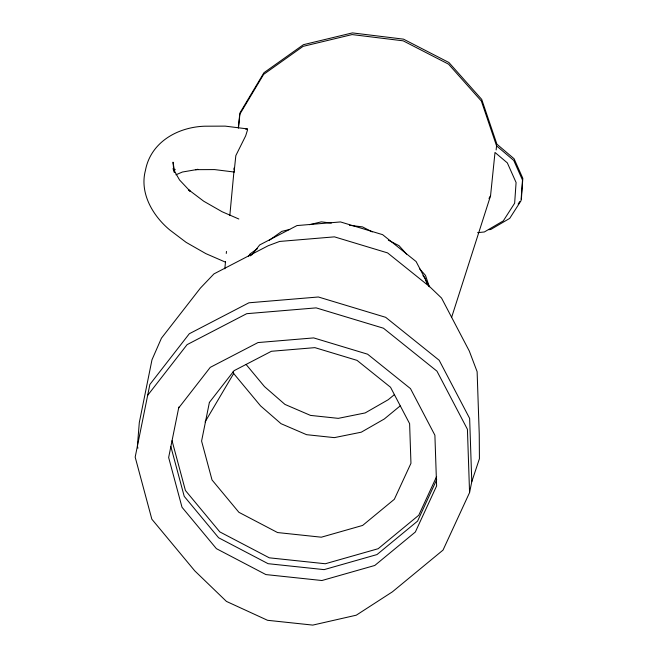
<?xml version="1.0" encoding="UTF-8"?>
<svg xmlns="http://www.w3.org/2000/svg" width="658" height="658" viewBox="0 0 658 658"><rect width="100%" height="100%" fill="white"/><g stroke="black" fill="none" stroke-linecap="round" stroke-linejoin="round"><path stroke-width="0.99" d="M173.622 168.785L173.029 162.164L174.699 172.38L173.079 168.654L179.544 179.979L190.401 191.511L188.533 189.718L203.741 201.233L222.116 211.744L238.829 219.007M521.383 199.045L522.822 178.334L514.079 158.743L496.905 144.184L481.705 99.383L448.904 62.502L403.51 39.151L352.417 32.9L303.412 44.686L263.948 72.725L240.047 112.748L238.476 128.047M175.908 174.806L182.381 172.026L198.042 169.345L195.475 169.657L214.59 169.583L234.1 172.026L234.182 171.064M224.839 268.818L225.505 261.654M226.27 253.462L226.467 251.414M229.815 215.594L233.935 171.59M234.125 169.542L234.322 167.494M238.344 127.685L239.701 114.426L263.611 74.403L303.067 46.364L352.071 34.578L403.165 40.829L448.567 64.171L481.36 101.061L496.56 145.862L496.14 149.942M451.643 317.279L490.547 195.821L495.005 152.45L507.343 162.904L516.086 182.505L514.646 203.215L503.304 220.882L484.337 231.978L477.593 232.661M234.1 172.026L235.835 155.601L245.681 135.828L247.531 129.897L247.293 128.894L225.176 126.122L204.679 126.204C177.594 127.117 150.69 142.227 145.451 170.373C139.356 192.975 152.788 215.89 169.83 230.004L186.124 242.35L205.822 253.61L225.628 262.221M178.853 407.022L168.645 457.499L182.003 507.244L216.4 548.657L265.89 574.574L321.91 580.52L374.78 565.469L415.354 532.009L436.616 485.933L434.897 435.218L410.485 388.615L367.608 354.193L313.677 337.908L258.01 342.563L210.247 367.37L178.631 408.018M471.786 481.705L469.639 418.414L439.174 360.263L385.67 317.312L318.365 296.988L248.913 302.795L189.307 333.746L149.859 384.478L135.178 457.113L151.842 519.187L194.768 570.864L226.434 601.404L267.551 620.297L312.789 625.1L356.282 615.189L392.398 591.838L443.031 550.088L469.565 492.595L471.786 481.705L479.427 458.692L479.246 434.165L477.124 371.68L469.286 351.01L441.543 298.049L429.839 286.814L387.587 252.902L334.445 236.855L279.609 241.445L268.25 245.705L213.957 273.892L200.386 288.105L161.44 338.179L151.982 359.794L139.299 422.592L137.39 446.214L137.925 448.188M174 172.1L174.962 169.262L174.222 170.981M436.624 476.548L418.759 515.247L378.185 548.706L325.315 563.758L269.295 557.82L219.813 531.894L185.416 490.481L172.051 440.737M436.706 479.649L417.567 521.111L376.993 554.571L324.123 569.631L268.102 563.684L218.612 537.759L184.215 496.346L170.858 446.601M205.057 421.959L233.672 373.514L233.154 371.564M248.469 256.562L250.032 253.947L257.558 248.592M488.976 198.461L490.547 195.821M518.142 204.095L519.762 201.57M252.253 254.481L259.663 244.949L296.98 225.571L340.474 221.935L382.611 234.659L416.111 261.555L428.983 286.123M147.639 395.368L187.086 344.644L246.692 313.693L316.153 307.878L383.45 328.21L436.961 371.161L467.419 429.304L469.565 492.595M394.553 394.496L388.212 399.727L365.174 412.928L338.27 418.356L310.502 415.404L284.955 404.415L264.475 386.591L246.117 364.491M400.146 405.928L384.288 418.998L361.25 432.199L334.346 437.628L306.579 434.683L281.032 423.686L260.552 405.871L233.672 373.514M269.278 240.269L281.83 231.353L289.726 229.453M250.353 255.863L252.03 254.679M309.466 224.699L321.318 221.853L331.361 223.078M245.771 129.256L247.293 128.894M488.754 229.691L490.736 229.494L509.703 218.398L521.037 200.723L522.485 180.012L513.742 160.42L496.56 145.862M349.431 225.291L362.484 226.887L372.305 231.937M388.36 240.195L399.069 245.697L406.521 254.087M419.401 268.563L425.496 275.422L429.361 286.822M422.954 275.644L424.986 277.931L426.919 283.639M234.108 168.621L234.338 169.427M209.392 402.416L201.587 441.074L212.024 479.945L238.895 512.302L277.561 532.552L321.334 537.199L362.64 525.429L394.339 499.29L410.954 463.298L409.613 423.67L390.539 387.258L357.039 360.37L314.894 347.638L271.409 351.282L234.092 370.66L209.392 402.416"/></g></svg>
